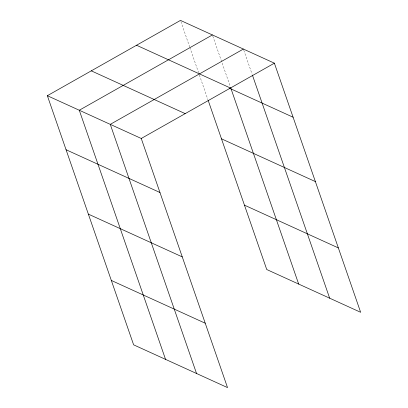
<?xml version="1.0" encoding="UTF-8"?>
<svg xmlns="http://www.w3.org/2000/svg" width="408" height="408" viewBox="0 0 408 408"><rect width="100%" height="100%" fill="white"/><g stroke="black" fill="none" stroke-linecap="round" stroke-linejoin="round"><path stroke-width="0.31" stroke-dasharray="2.04 1.53" d="M243.806 50.261L252.124 74.276M212.818 36.144L230.285 86.583M180.892 21.599L189.623 46.823M189.832 47.42L198.563 72.639M199.4 75.047L207.937 99.71"/><path stroke-width="0.61" d="M47.353 95.702L141.255 138.475L227.526 387.6L133.62 344.826L47.353 95.702L180.474 20.4L274.38 63.174L360.647 312.298L266.745 269.525L208.146 100.312M212.405 34.945L79.279 110.242L165.546 359.371M243.392 49.057L110.267 124.358L196.539 373.483M141.255 138.475L274.38 63.174M136.542 45.247L230.449 88.021M229.408 88.204L293.092 117.218M91.285 70.849L185.186 113.623M221.483 138.822L315.384 181.596M244.448 205.148L338.354 247.921M66.065 149.741L159.972 192.515M88.358 214.118L182.264 256.892M111.328 280.449L205.234 323.223M252.542 75.48L329.659 298.187M230.699 87.786L298.671 284.07"/></g></svg>
